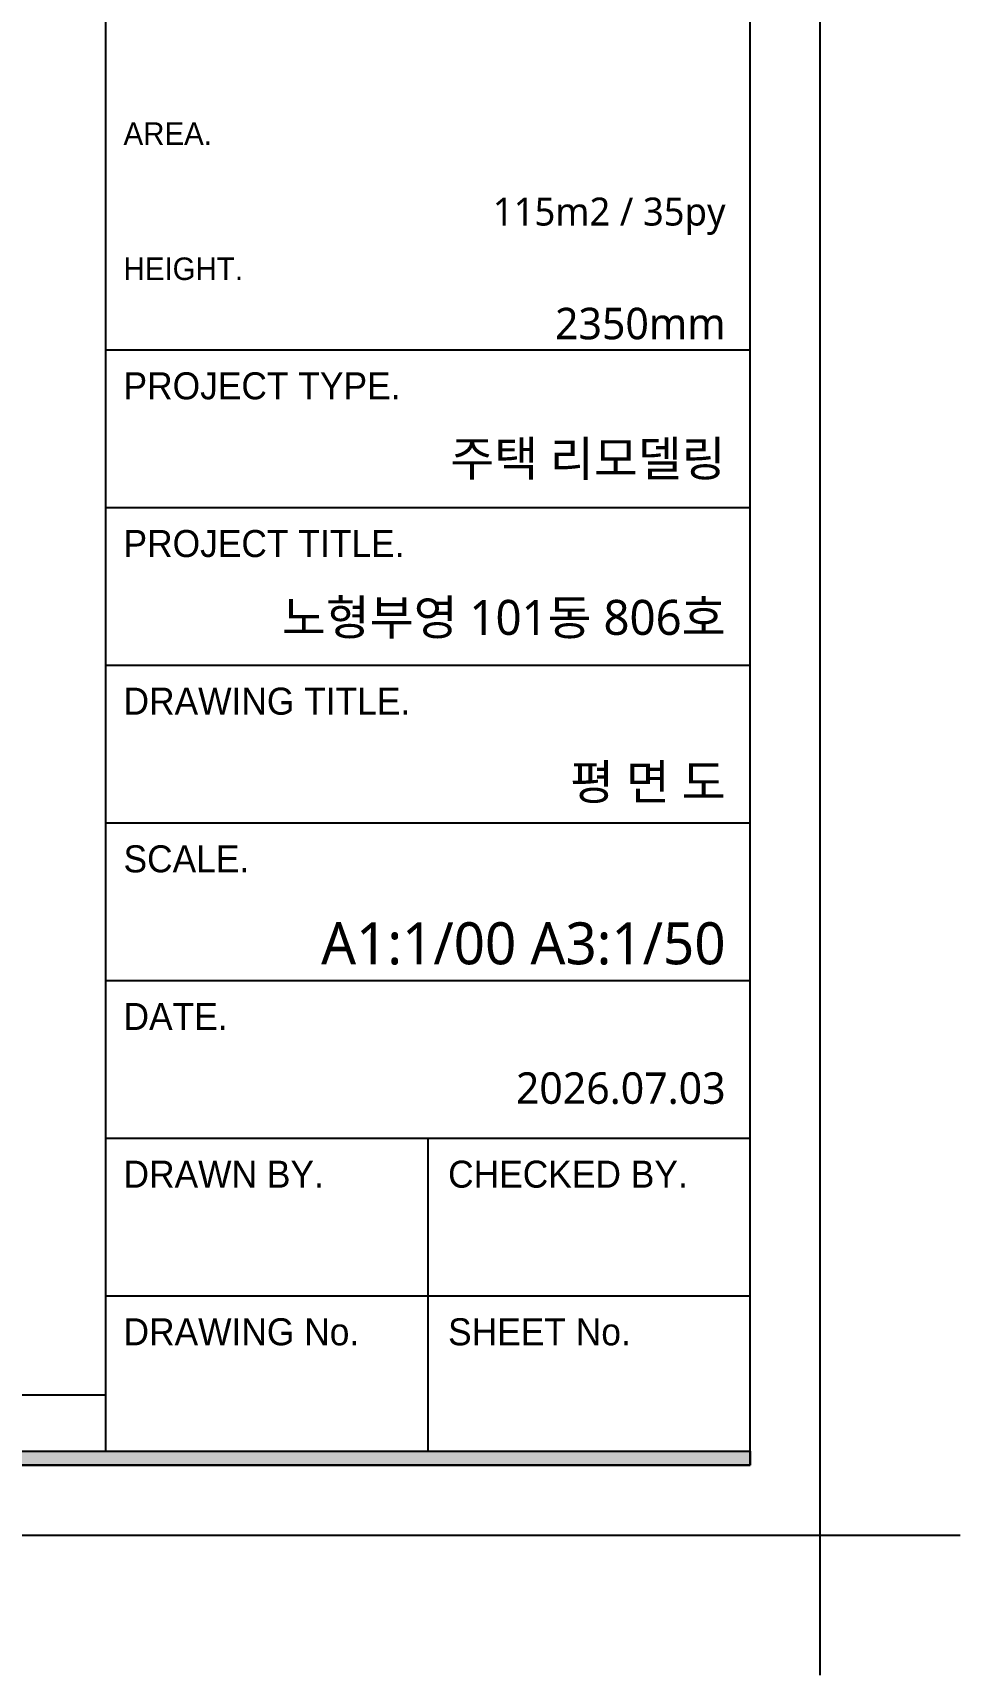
# Model space of a CAD drawing. Header units: millimetres. Extents: x 0 to 460473, y -68369 to 85219.
# Drawn here: x 236068 to 239380, y -42441 to -36575 of the extents above; entities that cross this region are included whole.
import ezdxf
from ezdxf.enums import TextEntityAlignment as Align

# ---------------------------------------------------------------- set-up
doc = ezdxf.new("R2010")
doc.units = ezdxf.units.MM
doc.header["$LTSCALE"] = 50
doc.linetypes.add('HIDDEN2', pattern=[0.1875, 0.125, -0.0625])
doc.layers.add('00', color=7, linetype='Continuous', lineweight=0)
for name, color, linetype in [('FORM(YOURNAME)-11', 1, 'Continuous'), ('hid', 8, 'HIDDEN2'), ('text', 7, 'Continuous')]:
    doc.layers.add(name, color=color, linetype=linetype)
doc.styles.add('NEW 맑은고딕', font='malgun.ttf')
doc.styles.add('YOURNAME', font='')
doc.styles.get('YOURNAME').set_extended_font_data('HYwulM')

# ---------------------------------------------------------------- blocks, each defined once
blk = doc.blocks.new('FORM-PLAN')
at = {"layer": 'hid'}
h = blk.add_hatch(color=256, dxfattribs=at)
h.dxf.hatch_style = 1
h.paths.add_polyline_path([(-71444, 55115), (10556, 55115), (10556, 54915), (-71444, 54915)])
h.paths.add_polyline_path([(-71444, -2085), (10556, -2085), (10556, -2285), (-71444, -2285)])
at = {"layer": 'Defpoints', "color": 158}
for p, q in [((1346, 54915), (1346, -2085)), ((1346, -1285), (-71444, -1285))]:
    blk.add_line(p, q, dxfattribs=at)
at = {"layer": 'Defpoints', "color": 1}
blk.add_lwpolyline([(11556, -5285), (11556, -3285), (13556, -3285)], dxfattribs=at)
at = {"layer": 'FORM(YOURNAME)-11', "color": 14}
for p, q in [((1346, 13651), (10556, 13651)), ((1346, 11398), (10556, 11398)), ((1346, 9146), (10556, 9146)), ((1346, 6893), (10556, 6893)), ((1346, 4641), (10556, 4641)), ((1346, 2388), (10556, 2388)), ((5951, 2388), (5951, -2085)), ((1346, 136), (10556, 136))]:
    blk.add_line(p, q, dxfattribs=at)
at = {"layer": 'FORM(YOURNAME)-11', "color": 250}
blk.add_lwpolyline([(-72444, -3285), (11556, -3285), (11556, 56115), (-72444, 56115)], close=True, dxfattribs=at)
at = {"layer": 'hid', "color": 158}
blk.add_lwpolyline([(-71444, -2285), (10556, -2285), (10556, 55115), (-71444, 55115)], close=True, dxfattribs=at)
at = {"layer": 'hid'}
blk.add_lwpolyline([(-71444, -2085), (10556, -2085), (10556, -2285), (-71444, -2285)], close=True, dxfattribs=at)
at = {"layer": '00', "style": 'NEW 맑은고딕'}
for tag, p in [('1', (9905, 18188)), ('2', (9905, 17544)), ('3', (9905, 16257)), ('4', (9905, 14326)), ('5', (9905, 12009)), ('6', (9905, 9757)), ('7', (9905, 7504)), ('8', (9905, 5252)), ('9', (9905, 2999)), ('10', (5655, 811)), ('11', (9905, 747)), ('12', (5655, -1441)), ('13', (9905, -1441))]:
    blk.add_attdef(tag, text='', height=520, dxfattribs=at).set_placement(p, align=Align.MIDDLE_RIGHT)
at = {"layer": 'FORM(YOURNAME)-11', "color": 251, "style": 'YOURNAME'}
for s, p in [('AREA.', (1603, 16740)), ('HEIGHT.', (1603, 14809))]:
    blk.add_text(s, height=321.8, dxfattribs=at).set_placement(p, align=Align.MIDDLE_LEFT)
at = {"layer": 'FORM(YOURNAME)-11', "color": 14, "style": 'YOURNAME'}
for s, height, p in [('PROJECT TYPE.', 386.14, (1603, 13136)), ('PROJECT TITLE.', 386.14, (1603, 10883)), ('DRAWING TITLE.', 386.14, (1603, 8631)), ('SCALE.', 386.1, (1603, 6378)), ('DATE.', 386.1, (1603, 4126)), ('DRAWN BY.', 386.1, (1603, 1873)), ('CHECKED BY.', 386.14, (6240, 1873)), ('DRAWING No.', 386.14, (1603, -379)), ('SHEET No.', 386.1, (6240, -379))]:
    blk.add_text(s, height=height, dxfattribs=at).set_placement(p, align=Align.MIDDLE_LEFT)

msp = doc.modelspace()

# ---------------------------------------------------------------- block references
ref = msp.add_blockref('FORM-PLAN', (235991.00267181, -41120.09862638), dxfattribs=dict(xscale=0.2500000000000001, yscale=0.2500000000000001, zscale=0.2500000000000001))
ref.add_attrib('4', '2350mm', dxfattribs={"layer": 'text', "height": 112.5, "style": 'NEW 맑은고딕'}).set_placement((238542.26804169, -37557.27531842), align=Align.TOP_RIGHT)
ref.add_attrib('3', '115m2 / 35py', dxfattribs={"layer": 'text', "height": 100, "style": 'NEW 맑은고딕'}).set_placement((238542.26804169, -37163.60934018), align=Align.TOP_RIGHT)
ref.add_attrib('5', '주택 리모델링', dxfattribs={"layer": 'text', "height": 125, "style": 'NEW 맑은고딕'}).set_placement((238542.26804169, -38033.36748744), align=Align.TOP_RIGHT)
ref.add_attrib('6', '노형부영 101동 806호', dxfattribs={"layer": 'text', "height": 125, "style": 'NEW 맑은고딕'}).set_placement((238542.26804169, -38600.66166848), align=Align.TOP_RIGHT)
ref.add_attrib('7', '평 면 도', dxfattribs={"layer": 'text', "height": 125, "style": 'NEW 맑은고딕'}).set_placement((238542.26804169, -39188.52024804), align=Align.TOP_RIGHT)
ref.add_attrib('8', 'A1:1/00 A3:1/50', dxfattribs={"layer": 'text', "height": 150, "style": 'NEW 맑은고딕'}).set_placement((238542.26804169, -39752.33742571), align=Align.TOP_RIGHT)
ref.add_attrib('9', '2026.07.03', dxfattribs={"layer": 'text', "height": 112.5, "style": 'NEW 맑은고딕'}).set_placement((238542.26804169, -40288.08628791), align=Align.TOP_RIGHT)

doc.saveas('drawing.dxf')
